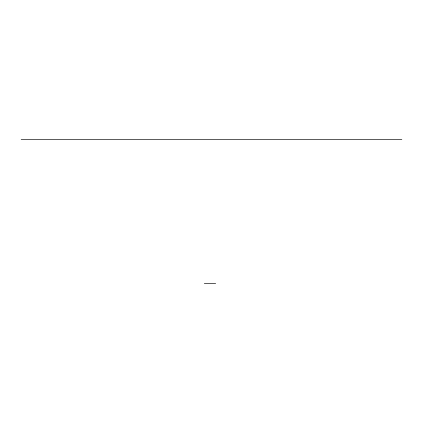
<?xml version="1.0" encoding="UTF-8"?>
<svg xmlns="http://www.w3.org/2000/svg" width="423" height="423" viewBox="0 0 423 423"><rect width="100%" height="100%" fill="white"/><g stroke="black" fill="none" stroke-linecap="round" stroke-linejoin="round"><path stroke-width="0.63" d="M21.15 139.336L401.85 139.336M204.304 283.664L215.672 283.664"/></g></svg>
